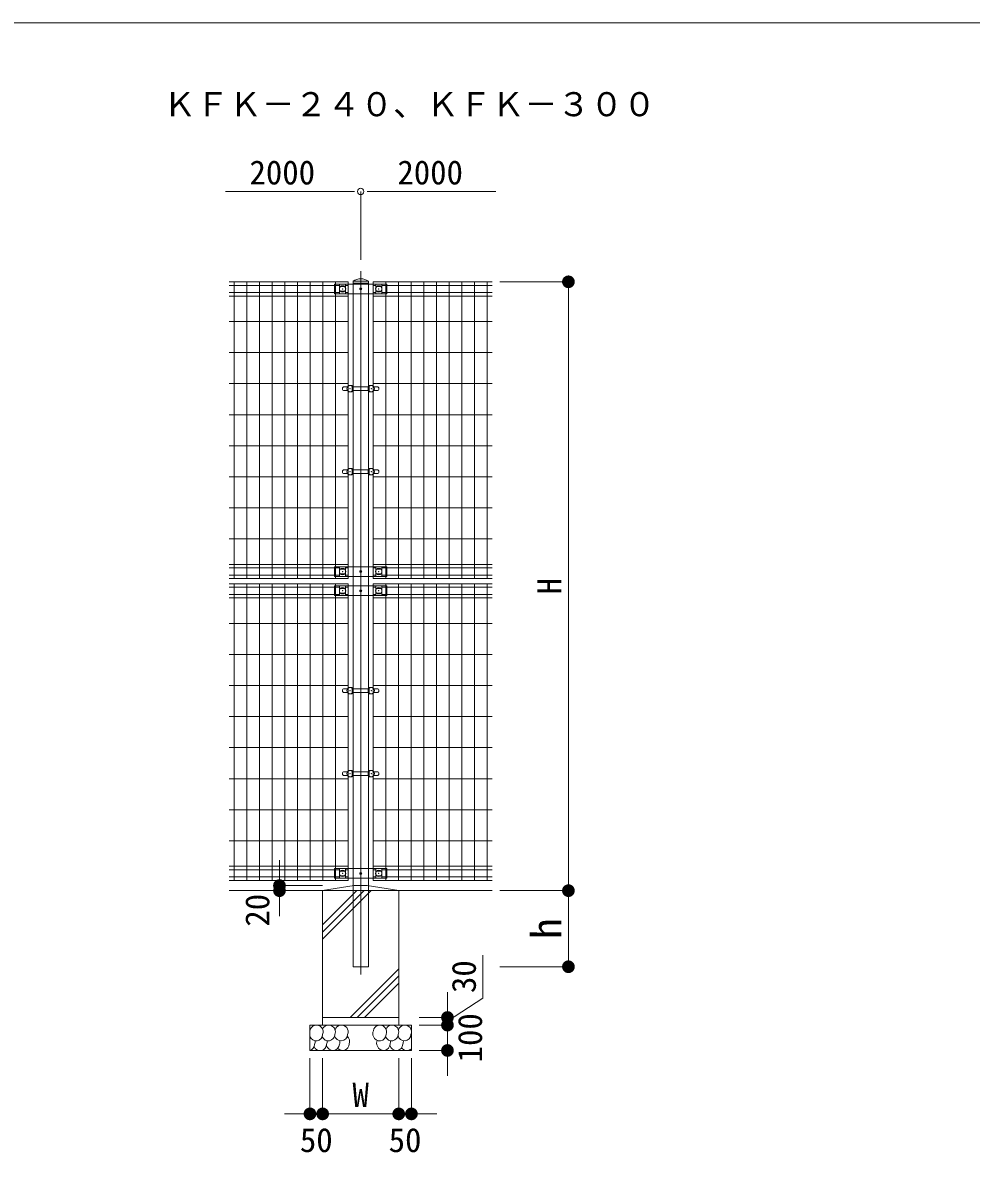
# Model space of a CAD drawing. Units: millimetres at full size, with parts at other scales. Extents: x 265 to 3003, y 4095 to 5961.
# Drawn here: x 1233 to 1981, y 5013 to 5907 of the extents above; entities that cross this region are included whole.
import ezdxf
from ezdxf.enums import TextEntityAlignment as Align

# ---------------------------------------------------------------- set-up
doc = ezdxf.new("R2010")
doc.units = ezdxf.units.MM
doc.header["$LTSCALE"] = 10
doc.header["$PDMODE"] = 32
doc.header["$PDSIZE"] = 5
doc.linetypes.add('DASHED_SPACED', pattern=[12, 6, -6])
doc.linetypes.add('USER1', pattern=[200, 125, -25, 25, -25])
for name, color, linetype, lineweight in [('_0-0_', 7, 'Continuous', 13), ('ハッチ', 4, 'Continuous', 13), ('寸法', 3, 'Continuous', 13), ('本体', 7, 'Continuous', 13)]:
    doc.layers.add(name, color=color, linetype=linetype, lineweight=lineweight)
doc.styles.add('ＭＳ ゴシック', font='')
doc.styles.get('ＭＳ ゴシック').set_extended_font_data('MS Gothic')

# ---------------------------------------------------------------- blocks, each defined once
blk = doc.blocks.new('filled_dot')
at = {"color": 0, "linetype": 'Continuous', "lineweight": -2, "const_width": 1.25}
blk.add_lwpolyline([(-0.625, 0, 1), (0.625, 0, 1)], format="xyb", close=True, dxfattribs=at)

msp = doc.modelspace()

# ---------------------------------------------------------------- linework, layer by layer
at = {"layer": '_0-0_', "color": 6}
msp.add_lwpolyline([(3002.92, 5906.57), (264.8, 5906.57), (264.8, 4094.76), (3002.92, 4094.76)], close=True, dxfattribs=at)
at = {"layer": 'ハッチ', "linetype": 'USER1'}
msp.add_line((1499.76, 5156.26), (1499.76, 5710.66), dxfattribs=at)
at = {"layer": 'ハッチ'}
for p, q in [((1502.47, 5222.26), (1469.76, 5189.55)), ((1496.81, 5222.26), (1469.76, 5195.21)), ((1508.12, 5222.26), (1469.76, 5183.9)), ((1491.39, 5122.26), (1529.76, 5160.63)), ((1497.05, 5122.26), (1529.76, 5154.97)), ((1502.71, 5122.26), (1529.76, 5149.31))]:
    msp.add_line(p, q, dxfattribs=at)
for centre, radius, start, end in [((1464.96, 5111.01), 5.26, 335.90726, 171.81941), ((1474.54, 5111.01), 5.26, 335.90726, 155.65118), ((1484.58, 5111.01), 5.26, 335.90726, 162.8418), ((1514.94, 5111.01), 5.26, 335.90726, 171.81941), ((1524.52, 5111.01), 5.26, 335.90726, 155.65118), ((1534.56, 5111.01), 5.26, 335.90726, 162.8418), ((1464.62, 5108.96), 5.14, 199.07444, 358.86196), ((1458.54, 5101.78), 5.26, 74.60085, 76.56637), ((1458.54, 5103.2), 5.26, 335.90726, 7.56803), ((1474.19, 5108.96), 5.14, 201.36913, 358.86196), ((1468.11, 5103.36), 5.26, 335.90726, 5.82015), ((1484.24, 5108.96), 5.14, 192.39816, 358.86196), ((1478.16, 5103.36), 5.26, 335.90726, 5.82015), ((1485.77, 5103.44), 5.26, 335.90726, 49.94834), ((1515.51, 5109.52), 6.19, 158.81695, 201.18305), ((1514.6, 5108.96), 5.14, 199.07444, 358.86196), ((1518.8, 5102.32), 6.45, 162.98025, 203.69265), ((1524.17, 5108.96), 5.14, 201.36913, 358.86196), ((1518.09, 5103.46), 5.26, 335.90726, 4.75206), ((1534.22, 5108.96), 5.14, 192.39816, 358.86196), ((1528.14, 5103.46), 5.26, 335.90726, 4.75206), ((1536.54, 5103.18), 5.26, 52.31339, 59.60595), ((1458.19, 5101.16), 5.14, 287.70679, 358.86196), ((1467.77, 5101.32), 5.14, 202.28329, 358.86196), ((1477.81, 5101.32), 5.14, 192.39816, 358.86196), ((1485.43, 5101.4), 5.14, 222.82822, 358.86196), ((1517.75, 5101.41), 5.14, 199.07444, 358.86196), ((1527.79, 5101.41), 5.14, 192.39816, 358.86196), ((1536.31, 5101.35), 5.14, 213.66674, 312.15782)]:
    msp.add_arc(centre, radius, start, end, dxfattribs=at)
at = {"layer": '寸法', "color": 1}
for p, q in [((1489.76, 5773.52), (1393.12, 5773.52)), ((1494.76, 5773.52), (1489.76, 5773.52)), ((1499.76, 5719.52), (1499.76, 5773.52)), ((1504.76, 5773.52), (1509.76, 5773.52)), ((1509.76, 5773.52), (1606.39, 5773.52)), ((1609.56, 5702.26), (1663.56, 5702.26)), ((1663.56, 5702.26), (1663.56, 5222.26)), ((1435.72, 5246.26), (1435.72, 5202.26)), ((1469.76, 5226.26), (1435.72, 5226.26)), ((1469.76, 5222.26), (1435.72, 5222.26)), ((1609.56, 5222.26), (1663.56, 5222.26)), ((1609.56, 5222.26), (1663.56, 5222.26)), ((1663.56, 5222.26), (1663.56, 5162.26)), ((1596.09, 5137.53), (1596.09, 5171.39)), ((1609.56, 5162.26), (1663.56, 5162.26)), ((1568.18, 5142.26), (1568.18, 5096.26)), ((1568.18, 5119.26), (1596.09, 5137.53)), ((1568.18, 5136.26), (1568.18, 5076.26)), ((1545.76, 5122.26), (1568.18, 5122.26)), ((1545.76, 5116.26), (1568.18, 5116.26)), ((1545.76, 5116.26), (1568.18, 5116.26)), ((1545.76, 5096.26), (1568.18, 5096.26)), ((1459.76, 5090.26), (1459.76, 5046.26)), ((1469.76, 5090.26), (1469.76, 5046.26)), ((1469.76, 5090.26), (1469.76, 5046.26)), ((1529.76, 5090.26), (1529.76, 5046.26)), ((1529.76, 5090.26), (1529.76, 5046.26)), ((1539.76, 5090.26), (1539.76, 5046.26)), ((1439.76, 5046.26), (1489.76, 5046.26)), ((1469.76, 5046.26), (1529.76, 5046.26)), ((1559.76, 5046.26), (1509.76, 5046.26))]:
    msp.add_line(p, q, dxfattribs=at)
for start, end in [(0, 180), (0, 180), (180, 0), (180, 0)]:
    msp.add_arc((1499.76, 5773.52), 2.5, start, end, dxfattribs=at)
at = {"layer": '本体'}
for p, q in [((1493.71, 5702.66), (1505.81, 5702.66)), ((1493.71, 5702.66), (1493.71, 5222.26)), ((1505.81, 5222.26), (1505.81, 5702.66)), ((1489.96, 5702.26), (1395.96, 5702.26)), ((1483.16, 5699.46), (1395.96, 5699.46)), ((1483.16, 5693.86), (1395.96, 5693.86)), ((1399.96, 5468.26), (1399.96, 5702.26)), ((1409.96, 5468.26), (1409.96, 5702.26)), ((1419.96, 5468.26), (1419.96, 5702.26)), ((1429.96, 5468.26), (1429.96, 5702.26)), ((1439.96, 5468.26), (1439.96, 5702.26)), ((1449.96, 5468.26), (1449.96, 5702.26)), ((1459.96, 5468.26), (1459.96, 5702.26)), ((1469.96, 5468.26), (1469.96, 5702.26)), ((1479.16, 5692.86), (1479.16, 5700.46)), ((1479.16, 5700.46), (1520.36, 5700.46)), ((1479.96, 5468.26), (1479.96, 5702.26)), ((1483.16, 5692.86), (1483.16, 5700.46)), ((1487.76, 5698.46), (1483.16, 5698.46)), ((1487.76, 5694.86), (1483.16, 5694.86)), ((1487.76, 5692.86), (1487.76, 5700.46)), ((1489.96, 5699.46), (1487.76, 5699.46)), ((1489.96, 5693.86), (1487.76, 5693.86)), ((1489.96, 5468.26), (1489.96, 5702.26)), ((1493.71, 5701.26), (1505.81, 5701.26)), ((1509.56, 5702.26), (1603.56, 5702.26)), ((1509.56, 5468.26), (1509.56, 5702.26)), ((1509.56, 5699.46), (1511.76, 5699.46)), ((1509.56, 5693.86), (1511.76, 5693.86)), ((1511.76, 5692.86), (1511.76, 5700.46)), ((1511.76, 5698.46), (1516.36, 5698.46)), ((1511.76, 5694.86), (1516.36, 5694.86)), ((1516.36, 5692.86), (1516.36, 5700.46)), ((1516.36, 5699.46), (1603.56, 5699.46)), ((1516.36, 5693.86), (1603.56, 5693.86)), ((1519.56, 5468.26), (1519.56, 5702.26)), ((1520.36, 5692.86), (1520.36, 5700.46)), ((1529.56, 5468.26), (1529.56, 5702.26)), ((1539.56, 5468.26), (1539.56, 5702.26)), ((1549.56, 5468.26), (1549.56, 5702.26)), ((1559.56, 5468.26), (1559.56, 5702.26)), ((1569.56, 5468.26), (1569.56, 5702.26)), ((1579.56, 5468.26), (1579.56, 5702.26)), ((1589.56, 5468.26), (1589.56, 5702.26)), ((1599.56, 5468.26), (1599.56, 5702.26)), ((1489.96, 5691.06), (1395.96, 5691.06)), ((1479.16, 5692.86), (1520.36, 5692.86)), ((1509.56, 5691.06), (1603.56, 5691.06)), ((1489.96, 5670.94), (1395.96, 5670.94)), ((1509.56, 5670.94), (1603.56, 5670.94)), ((1489.96, 5646.46), (1395.96, 5646.46)), ((1509.56, 5646.46), (1603.56, 5646.46)), ((1489.96, 5621.98), (1395.96, 5621.98)), ((1509.56, 5621.98), (1603.56, 5621.98)), ((1489.96, 5619.48), (1486.86, 5619.48)), ((1489.96, 5616.48), (1486.86, 5616.48)), ((1489.96, 5620.48), (1492.96, 5620.48)), ((1492.96, 5615.48), (1489.96, 5615.48)), ((1492.96, 5620.48), (1492.96, 5615.48)), ((1492.96, 5619.48), (1506.56, 5619.48)), ((1492.96, 5616.48), (1506.56, 5616.48)), ((1506.56, 5620.48), (1506.56, 5615.48)), ((1509.56, 5620.48), (1506.56, 5620.48)), ((1506.56, 5615.48), (1509.56, 5615.48)), ((1509.56, 5619.48), (1512.66, 5619.48)), ((1509.56, 5616.48), (1512.66, 5616.48)), ((1489.96, 5597.5), (1395.96, 5597.5)), ((1509.56, 5597.5), (1603.56, 5597.5)), ((1489.96, 5573.02), (1395.96, 5573.02)), ((1509.56, 5573.02), (1603.56, 5573.02)), ((1489.96, 5554.04), (1486.86, 5554.04)), ((1489.96, 5551.04), (1486.86, 5551.04)), ((1489.96, 5555.04), (1492.96, 5555.04)), ((1492.96, 5555.04), (1492.96, 5550.04)), ((1492.96, 5554.04), (1506.56, 5554.04)), ((1492.96, 5551.04), (1506.56, 5551.04)), ((1506.56, 5555.04), (1506.56, 5550.04)), ((1509.56, 5555.04), (1506.56, 5555.04)), ((1509.56, 5554.04), (1512.66, 5554.04)), ((1509.56, 5551.04), (1512.66, 5551.04)), ((1489.96, 5548.54), (1395.96, 5548.54)), ((1492.96, 5550.04), (1489.96, 5550.04)), ((1506.56, 5550.04), (1509.56, 5550.04)), ((1509.56, 5548.54), (1603.56, 5548.54)), ((1489.96, 5524.06), (1395.96, 5524.06)), ((1509.56, 5524.06), (1603.56, 5524.06)), ((1489.96, 5499.58), (1395.96, 5499.58)), ((1509.56, 5499.58), (1603.56, 5499.58)), ((1489.96, 5479.46), (1395.96, 5479.46)), ((1509.56, 5479.46), (1603.56, 5479.46)), ((1483.16, 5476.66), (1395.96, 5476.66)), ((1483.16, 5471.06), (1395.96, 5471.06)), ((1479.16, 5477.66), (1479.16, 5470.06)), ((1479.16, 5477.66), (1520.36, 5477.66)), ((1479.16, 5470.06), (1520.36, 5470.06)), ((1483.16, 5477.66), (1483.16, 5470.06)), ((1487.76, 5475.66), (1483.16, 5475.66)), ((1487.76, 5472.06), (1483.16, 5472.06)), ((1487.76, 5477.66), (1487.76, 5470.06)), ((1489.96, 5476.66), (1487.76, 5476.66)), ((1489.96, 5471.06), (1487.76, 5471.06)), ((1509.56, 5476.66), (1511.76, 5476.66)), ((1509.56, 5471.06), (1511.76, 5471.06)), ((1511.76, 5477.66), (1511.76, 5470.06)), ((1511.76, 5475.66), (1516.36, 5475.66)), ((1511.76, 5472.06), (1516.36, 5472.06)), ((1516.36, 5477.66), (1516.36, 5470.06)), ((1516.36, 5476.66), (1603.56, 5476.66)), ((1516.36, 5471.06), (1603.56, 5471.06)), ((1520.36, 5477.66), (1520.36, 5470.06)), ((1489.96, 5468.26), (1395.96, 5468.26)), ((1489.96, 5464.26), (1395.96, 5464.26)), ((1483.16, 5461.46), (1395.96, 5461.46)), ((1399.96, 5230.26), (1399.96, 5464.26)), ((1409.96, 5230.26), (1409.96, 5464.26)), ((1419.96, 5230.26), (1419.96, 5464.26)), ((1429.96, 5230.26), (1429.96, 5464.26)), ((1439.96, 5230.26), (1439.96, 5464.26)), ((1449.96, 5230.26), (1449.96, 5464.26)), ((1459.96, 5230.26), (1459.96, 5464.26)), ((1469.96, 5230.26), (1469.96, 5464.26)), ((1479.16, 5454.86), (1479.16, 5462.46)), ((1479.16, 5462.46), (1520.36, 5462.46)), ((1479.96, 5230.26), (1479.96, 5464.26)), ((1483.16, 5454.86), (1483.16, 5462.46)), ((1487.76, 5454.86), (1487.76, 5462.46)), ((1489.96, 5461.46), (1487.76, 5461.46)), ((1489.96, 5230.26), (1489.96, 5464.26)), ((1509.56, 5468.26), (1603.56, 5468.26)), ((1509.56, 5464.26), (1603.56, 5464.26)), ((1509.56, 5230.26), (1509.56, 5464.26)), ((1509.56, 5461.46), (1511.76, 5461.46)), ((1511.76, 5454.86), (1511.76, 5462.46)), ((1516.36, 5454.86), (1516.36, 5462.46)), ((1516.36, 5461.46), (1603.56, 5461.46)), ((1519.56, 5230.26), (1519.56, 5464.26)), ((1520.36, 5454.86), (1520.36, 5462.46)), ((1529.56, 5230.26), (1529.56, 5464.26)), ((1539.56, 5230.26), (1539.56, 5464.26)), ((1549.56, 5230.26), (1549.56, 5464.26)), ((1559.56, 5230.26), (1559.56, 5464.26)), ((1569.56, 5230.26), (1569.56, 5464.26)), ((1579.56, 5230.26), (1579.56, 5464.26)), ((1589.56, 5230.26), (1589.56, 5464.26)), ((1599.56, 5230.26), (1599.56, 5464.26)), ((1483.16, 5455.86), (1395.96, 5455.86)), ((1489.96, 5453.06), (1395.96, 5453.06)), ((1479.16, 5454.86), (1520.36, 5454.86)), ((1487.76, 5460.46), (1483.16, 5460.46)), ((1487.76, 5456.86), (1483.16, 5456.86)), ((1489.96, 5455.86), (1487.76, 5455.86)), ((1509.56, 5455.86), (1511.76, 5455.86)), ((1509.56, 5453.06), (1603.56, 5453.06)), ((1511.76, 5460.46), (1516.36, 5460.46)), ((1511.76, 5456.86), (1516.36, 5456.86)), ((1516.36, 5455.86), (1603.56, 5455.86)), ((1489.96, 5432.94), (1395.96, 5432.94)), ((1509.56, 5432.94), (1603.56, 5432.94)), ((1489.96, 5408.46), (1395.96, 5408.46)), ((1509.56, 5408.46), (1603.56, 5408.46)), ((1489.96, 5383.98), (1395.96, 5383.98)), ((1489.96, 5381.48), (1486.86, 5381.48)), ((1489.96, 5382.48), (1492.96, 5382.48)), ((1492.96, 5382.48), (1492.96, 5377.48)), ((1492.96, 5381.48), (1506.56, 5381.48)), ((1506.56, 5382.48), (1506.56, 5377.48)), ((1509.56, 5382.48), (1506.56, 5382.48)), ((1509.56, 5383.98), (1603.56, 5383.98)), ((1509.56, 5381.48), (1512.66, 5381.48)), ((1489.96, 5378.48), (1486.86, 5378.48)), ((1492.96, 5377.48), (1489.96, 5377.48)), ((1492.96, 5378.48), (1506.56, 5378.48)), ((1506.56, 5377.48), (1509.56, 5377.48)), ((1509.56, 5378.48), (1512.66, 5378.48)), ((1489.96, 5359.5), (1395.96, 5359.5)), ((1509.56, 5359.5), (1603.56, 5359.5)), ((1489.96, 5335.02), (1395.96, 5335.02)), ((1509.56, 5335.02), (1603.56, 5335.02)), ((1489.96, 5310.54), (1395.96, 5310.54)), ((1489.96, 5316.04), (1486.86, 5316.04)), ((1489.96, 5313.04), (1486.86, 5313.04)), ((1489.96, 5317.04), (1492.96, 5317.04)), ((1492.96, 5312.04), (1489.96, 5312.04)), ((1492.96, 5317.04), (1492.96, 5312.04)), ((1492.96, 5316.04), (1506.56, 5316.04)), ((1492.96, 5313.04), (1506.56, 5313.04)), ((1506.56, 5317.04), (1506.56, 5312.04)), ((1509.56, 5317.04), (1506.56, 5317.04)), ((1506.56, 5312.04), (1509.56, 5312.04)), ((1509.56, 5316.04), (1512.66, 5316.04)), ((1509.56, 5313.04), (1512.66, 5313.04)), ((1509.56, 5310.54), (1603.56, 5310.54)), ((1489.96, 5286.06), (1395.96, 5286.06)), ((1509.56, 5286.06), (1603.56, 5286.06)), ((1489.96, 5261.58), (1395.96, 5261.58)), ((1509.56, 5261.58), (1603.56, 5261.58)), ((1489.96, 5241.46), (1395.96, 5241.46)), ((1483.16, 5238.66), (1395.96, 5238.66)), ((1479.16, 5239.66), (1479.16, 5232.06)), ((1479.16, 5239.66), (1520.36, 5239.66)), ((1483.16, 5239.66), (1483.16, 5232.06)), ((1487.76, 5237.66), (1483.16, 5237.66)), ((1487.76, 5239.66), (1487.76, 5232.06)), ((1489.96, 5238.66), (1487.76, 5238.66)), ((1509.56, 5241.46), (1603.56, 5241.46)), ((1509.56, 5238.66), (1511.76, 5238.66)), ((1511.76, 5239.66), (1511.76, 5232.06)), ((1511.76, 5237.66), (1516.36, 5237.66)), ((1516.36, 5239.66), (1516.36, 5232.06)), ((1516.36, 5238.66), (1603.56, 5238.66)), ((1520.36, 5239.66), (1520.36, 5232.06)), ((1483.16, 5233.06), (1395.96, 5233.06)), ((1489.96, 5230.26), (1395.96, 5230.26)), ((1479.16, 5232.06), (1520.36, 5232.06)), ((1487.76, 5234.06), (1483.16, 5234.06)), ((1489.96, 5233.06), (1487.76, 5233.06)), ((1509.56, 5233.06), (1511.76, 5233.06)), ((1509.56, 5230.26), (1603.56, 5230.26)), ((1511.76, 5234.06), (1516.36, 5234.06)), ((1516.36, 5233.06), (1603.56, 5233.06)), ((1395.96, 5222.26), (1469.76, 5222.26)), ((1469.76, 5222.26), (1529.76, 5222.26)), ((1469.76, 5116.26), (1469.76, 5222.26)), ((1529.76, 5222.26), (1603.56, 5222.26)), ((1529.76, 5116.26), (1529.76, 5222.26)), ((1493.71, 5162.26), (1505.81, 5162.26)), ((1469.76, 5122.26), (1529.76, 5122.26)), ((1459.76, 5116.26), (1539.76, 5116.26)), ((1459.76, 5096.26), (1459.76, 5116.26)), ((1539.76, 5096.26), (1539.76, 5116.26)), ((1459.76, 5096.26), (1539.76, 5096.26))]:
    msp.add_line(p, q, dxfattribs=at)
at = {"layer": '本体', "linetype": 'DASHED_SPACED'}
for p, q in [((1493.71, 5222.26), (1493.71, 5162.26)), ((1505.81, 5162.26), (1505.81, 5222.26))]:
    msp.add_line(p, q, dxfattribs=at)
at = {"layer": '本体'}
msp.add_lwpolyline([(1469.76, 5222.26), (1494.68, 5226.26), (1504.84, 5226.26), (1529.76, 5222.26)], dxfattribs=at)
for centre in [(1499.76, 5696.66), (1499.76, 5473.86), (1499.76, 5458.66), (1499.76, 5235.86)]:
    msp.add_circle(centre, 0.8, dxfattribs=at)
for centre, radius, start, end in [((1499.76, 5694.51), 10.15, 53.41445, 126.58555), ((1486.86, 5617.98), 1.5, 90, 270), ((1512.66, 5617.98), 1.5, 270, 90), ((1486.86, 5552.54), 1.5, 90, 270), ((1512.66, 5552.54), 1.5, 270, 90), ((1486.86, 5379.98), 1.5, 90, 270), ((1512.66, 5379.98), 1.5, 270, 90), ((1486.86, 5314.54), 1.5, 90, 270), ((1512.66, 5314.54), 1.5, 270, 90)]:
    msp.add_arc(centre, radius, start, end, dxfattribs=at)
for p in [(1485.46, 5696.66), (1514.06, 5696.66), (1491.46, 5617.98), (1508.06, 5617.98), (1491.46, 5552.54), (1508.06, 5552.54), (1485.46, 5473.86), (1514.06, 5473.86), (1485.46, 5458.66), (1514.06, 5458.66), (1491.46, 5379.98), (1508.06, 5379.98), (1491.46, 5314.54), (1508.06, 5314.54), (1485.46, 5235.86), (1514.06, 5235.86)]:
    msp.add_point(p, dxfattribs=at)

# ---------------------------------------------------------------- block references
at = {"layer": '寸法', "color": 1, "xscale": 4, "yscale": 4}
for p, rotation in [((1663.56, 5702.26), 270), ((1435.72, 5226.26), 90), ((1435.72, 5222.26), 270), ((1663.56, 5222.26), 90), ((1663.56, 5222.26), 270), ((1663.56, 5162.26), 90), ((1568.18, 5122.26), 90), ((1568.18, 5116.26), 90), ((1568.18, 5116.26), 270), ((1568.18, 5096.26), 270), ((1459.76, 5046.26), 180), ((1529.76, 5046.26), 180), ((1529.76, 5046.26), 180)]:
    msp.add_blockref('filled_dot', p, dxfattribs=dict(at, rotation=rotation))
for p in [(1469.76, 5046.26), (1469.76, 5046.26), (1539.76, 5046.26)]:
    msp.add_blockref('filled_dot', p, dxfattribs=at)

# ---------------------------------------------------------------- texts
at = {"layer": '寸法', "style": 'ＭＳ ゴシック'}
msp.add_text('ＫＦＫ－２４０、ＫＦＫ－３００', height=18.99, dxfattribs=at).set_placement((1344.01, 5827.11), align=Align.BOTTOM_LEFT)
for p in [(1437.94, 5788.52), (1554.57, 5788.52)]:
    msp.add_text('2000', height=18.99, dxfattribs=at).set_placement(p, align=Align.MIDDLE_CENTER)
at = {"layer": '寸法', "color": 1, "style": 'ＭＳ ゴシック'}
for s, height, p in [('H', 18.99, (1648.56, 5462.26)), ('20', 18.99, (1418.22, 5206.81)), ('h', 23.74, (1646.06, 5192.26)), ('30', 18.99, (1581.09, 5154.46)), ('100', 18.99, (1585.93, 5106.26))]:
    msp.add_text(s, height=height, rotation=90, dxfattribs=at).set_placement(p, align=Align.MIDDLE_CENTER)
for s, p in [('W', (1499.76, 5061.26)), ('50', (1464.76, 5025.63)), ('50', (1534.76, 5025.63))]:
    msp.add_text(s, height=18.99, dxfattribs=at).set_placement(p, align=Align.MIDDLE_CENTER)

doc.saveas('drawing.dxf')
